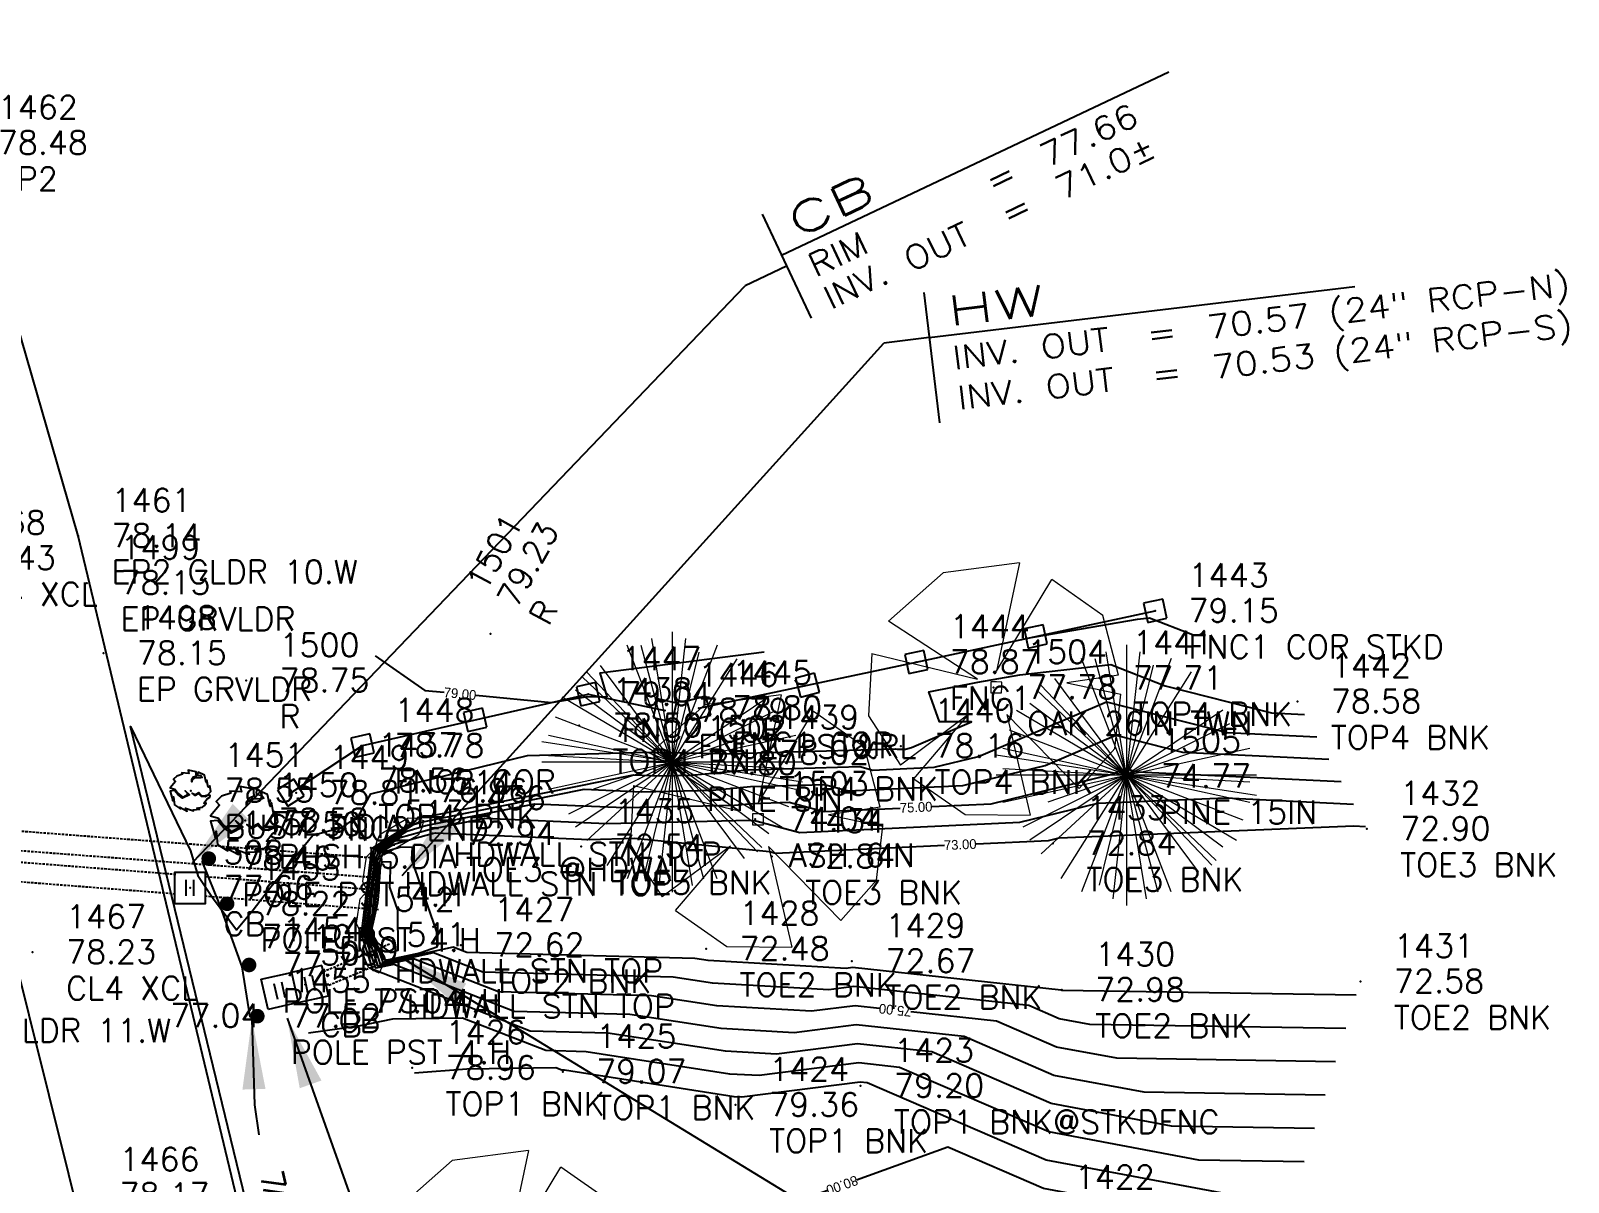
# Model space of a CAD drawing. Header units: feet. Extents: x 1023941 to 1026768, y 90264 to 94497.
# Drawn here: x 1026264.9 to 1026422.7, y 92528.7 to 92646.9 of the extents above; entities that cross this region are included whole.
import ezdxf

# ---------------------------------------------------------------- set-up
doc = ezdxf.new("R2010")
doc.units = ezdxf.units.FT
doc.header["$MEASUREMENT"] = 0
doc.linetypes.add('HIDDEN', pattern=[0.375, 0.25, -0.125])
for name, color, linetype in [('DESC', 6, 'Continuous'), ('E1SIT', 11, 'Continuous'), ('E2SWL', 11, 'Continuous'), ('E6DRL', 9, 'HIDDEN'), ('E6SIL', 9, 'Continuous'), ('E6SIT', 9, 'Continuous'), ('E6TOS', 9, 'Continuous'), ('E6TOS-R', 9, 'Continuous'), ('E6TRS', 9, 'Continuous'), ('E7DRS', 10, 'Continuous'), ('E7EPL', 10, 'Continuous'), ('E7FCL', 10, 'Continuous'), ('E7MSS', 10, 'Continuous'), ('E7MST', 10, 'Continuous'), ('E7SIT', 10, 'Continuous'), ('ELEV', 9, 'Continuous'), ('F1-E1COL', 11, 'Continuous'), ('F1-E6COL', 9, 'Continuous'), ('PNTS', 6, 'Continuous')]:
    doc.layers.add(name, color=color, linetype=linetype)
doc.styles.add('60', font='simplex.shx', dxfattribs={"width": 1.15, "height": 2.4})
doc.styles.add('60S', font='simplex.shx', dxfattribs={"width": 1.15, "oblique": 22, "height": 2.4})
doc.styles.add('80', font='simplex.shx', dxfattribs={"width": 1.66, "height": 3.08})
doc.styles.add('S6', font='SIMPLEX', dxfattribs={"height": 0.083333})
doc.dimstyles.get("Standard").update_dxf_attribs({"dimtxt": 0.18, "dimasz": 0.18, "dimexe": 0.18, "dimexo": 0.0625, "dimgap": 0.09, "dimtad": 0, "dimtih": 1, "dimtoh": 1, "dimdec": 4, "dimzin": 0, "dimdsep": 46, "dimtxsty": 'Standard', "dimcen": 0.09, "dimadec": 0, "dimazin": 0, "dimtfac": 1, "dimtdec": 4, "dimtofl": 0, "dimtmove": 0, "dimatfit": 3, "dimfxl": 1, "dimtolj": 1, "dimtzin": 0, "dimarcsym": 0})

# ---------------------------------------------------------------- blocks, each defined once
blk = doc.blocks.new('PINE')
at = {"color": 0, "linetype": 'ByBlock', "lineweight": 0}
for points in [[(0.98, -6.283), (-1.095, 6.398)], [(0.634, 6.398), (-0.749, -6.283)], [(-0.058, 6.744), (-0.058, -6.628)], [(2.248, -5.937), (-2.363, 6.052)], [(2.248, 6.052), (-2.363, -5.937)], [(-1.672, 6.052), (1.556, -5.937)], [(-1.441, -5.591), (1.326, 5.706)], [(-3.747, 5.015), (3.631, -4.899)], [(-3.401, -5.245), (3.285, 5.36)], [(-4.669, 4.438), (4.553, -4.323)], [(4.323, -4.553), (-4.438, 4.669)], [(-5.706, 3.401), (5.591, -3.285)], [(4.899, -3.631), (-5.015, 3.747)], [(4.899, 3.401), (-5.015, -3.285)], [(-5.36, -2.594), (5.245, 2.709)], [(5.937, -2.248), (-6.052, 2.363)], [(6.628, -0.98), (-6.744, 1.095)], [(-6.398, 1.441), (6.283, -1.326)], [(-6.398, -1.326), (6.283, 1.441)], [(3.977, 1.441), (-4.092, -1.326)], [(6.628, 0.058), (-6.744, 0.058)], [(-6.398, 0.403), (6.283, -0.288)], [(-4.438, -3.977), (-0.058, 0.058)]]:
    blk.add_lwpolyline(points, dxfattribs=at)
blk = doc.blocks.new('OAK')
at = {"color": 0, "linetype": 'ByBlock', "lineweight": 0}
for points in [[(0.492, 6.792), (-2.264, 6.595), (-4.43, 4.823)], [(0.492, 6.792), (0.492, 1.477), (3.248, 6.005)], [(6.202, 0.492), (5.611, 3.642), (3.248, 6.005)], [(-5.02, 4.036), (-2.855, 2.461), (-4.43, 4.823)], [(-5.02, 4.036), (-6.595, 1.28), (-6.005, -1.87)], [(0.295, 0.098), (0.098, 0.295), (-0.098, 0.492), (-0.295, 0.295), (-0.492, 0.098), (-0.295, -0.098), (-0.098, -0.295), (0.098, -0.098), (0.295, 0.098), (0.295, 0.098)], [(6.202, 0.492), (1.87, 0.098), (6.202, -0.492)], [(-5.414, -3.642), (-0.689, -0.492), (-6.005, -1.87)], [(3.248, -5.611), (5.611, -3.445), (6.202, -0.492)], [(3.248, -5.611), (0.295, -0.886), (1.477, -6.202)], [(-5.414, -3.642), (-2.264, -6.005), (1.477, -6.202)]]:
    blk.add_lwpolyline(points, dxfattribs=at)
blk = doc.blocks.new('*U368')
at = {"layer": 'F1-E6COL', "elevation": 79, "flags": 128}
for points in [[(1026300.2, 92582.72), (1026305.32, 92579.17), (1026307.3, 92578.98)], [(1026310.54, 92578.68), (1026318.31, 92577.94), (1026322, 92578.55), (1026323.4, 92578.51), (1026324.03, 92578.55), (1026323.32, 92580.97), (1026340.13, 92583.13)]]:
    blk.add_lwpolyline(points, dxfattribs=at)
at = {"layer": 'F1-E6COL', "insert": (1026308.92, 92578.83, 79), "char_height": 1, "attachment_point": 5, "rotation": 354.587}
blk.add_mtext('{79.00}', dxfattribs=at)
blk = doc.blocks.new('*U367')
at = {"layer": 'F1-E6COL', "elevation": 79, "flags": 128}
blk.add_lwpolyline([(1026366.96, 92584.49), (1026378.47, 92586.49), (1026379.69, 92586.63), (1026384.12, 92584.9)], dxfattribs=at)
blk = doc.blocks.new('*U366')
at = {"layer": 'F1-E6COL', "elevation": 79, "flags": 128}
blk.add_lwpolyline([(1026394.51, 92527.36), (1026387.58, 92527.48), (1026369.09, 92530.93), (1026350.72, 92538.89), (1026350.01, 92538.96), (1026337.86, 92537.42), (1026337.05, 92537.46), (1026319.64, 92540.17), (1026319.36, 92540.17), (1026318.76, 92540.41), (1026309.61, 92540.28), (1026304.24, 92539.88)], dxfattribs=at)
blk = doc.blocks.new('*U365')
at = {"layer": 'F1-E1COL', "elevation": 80, "flags": 128}
for points in [[(1026393.45, 92523.95), (1026390.38, 92524), (1026368.82, 92528.03), (1026359, 92532.28), (1026349.61, 92528.9)], [(1026346.67, 92527.84), (1026340.27, 92525.54), (1026336.9, 92525.74), (1026332.69, 92525.39), (1026315.76, 92527.5), (1026309.84, 92527.05)]]:
    blk.add_lwpolyline(points, dxfattribs=at)
at = {"layer": 'F1-E1COL', "insert": (1026348.14, 92528.37, 80), "char_height": 1, "attachment_point": 5, "rotation": 199.7855}
blk.add_mtext('{80.00}', dxfattribs=at)
blk = doc.blocks.new('*U364')
at = {"layer": 'F1-E6COL', "elevation": 77, "flags": 128}
blk.add_lwpolyline([(1026396.65, 92534.2), (1026381.97, 92534.44), (1026369.62, 92536.75), (1026357.35, 92542.06), (1026349.74, 92542.88), (1026341.42, 92541.82), (1026336.17, 92542.12), (1026324.11, 92544), (1026316.11, 92544.2), (1026300.08, 92550.47), (1026300.01, 92550.45), (1026298.83, 92554.02), (1026298.8, 92554.07), (1026298.81, 92554.12), (1026299.82, 92562.62), (1026299.83, 92562.85), (1026299.87, 92562.95), (1026304.45, 92565.85), (1026304.61, 92566.15), (1026305.18, 92566.29), (1026305.94, 92566.31), (1026326.74, 92570.51), (1026329.37, 92570.4), (1026332.6, 92570.48), (1026338.5, 92571.01), (1026349.97, 92571.35), (1026351.29, 92570.99), (1026357.58, 92571.28), (1026362.13, 92572.4), (1026375.27, 92578), (1026387.66, 92574.86), (1026396.87, 92574.41)], dxfattribs=at)
blk = doc.blocks.new('*U363')
at = {"layer": 'F1-E6COL', "elevation": 78, "flags": 128}
blk.add_lwpolyline([(1026395.58, 92530.78), (1026384.77, 92530.96), (1026369.35, 92533.84), (1026354.03, 92540.47), (1026349.87, 92540.92), (1026339.64, 92539.62), (1026336.61, 92539.79), (1026321.87, 92542.08), (1026317.73, 92542.19), (1026309.19, 92545.53), (1026302, 92545.43), (1026298.51, 92544.7), (1026293.38, 92543.97)], dxfattribs=at)
blk = doc.blocks.new('*U362')
at = {"layer": 'F1-E6COL', "elevation": 78, "flags": 128}
blk.add_lwpolyline([(1026290.57, 92511.83), (1026275.09, 92575.46), (1026281.24, 92562.69), (1026282.02, 92560.17), (1026283.52, 92557.91), (1026285.97, 92554.6), (1026287.69, 92556.64), (1026289.49, 92559.01), (1026293.8, 92564.3), (1026296.85, 92565.14), (1026298.5, 92566.26), (1026299.78, 92568.57), (1026315.83, 92572.49), (1026328.04, 92572.82), (1026337.51, 92572.66), (1026338.25, 92572.73), (1026353.61, 92573.17), (1026353.79, 92573.13), (1026354.65, 92573.16), (1026355.27, 92573.32), (1026361.43, 92575.94), (1026358.13, 92575.96), (1026357.06, 92579.02), (1026362.08, 92580.02), (1026366.4, 92580.77), (1026375.72, 92581.82), (1026381.31, 92579.64), (1026392.23, 92576.88), (1026395.62, 92576.71)], dxfattribs=at)
blk = doc.blocks.new('*U361')
at = {"layer": 'F1-E6COL', "elevation": 74, "flags": 128}
blk.add_lwpolyline([(1026399.85, 92544.45), (1026373.56, 92544.88), (1026370.42, 92545.47), (1026367.3, 92546.82), (1026349.33, 92548.76), (1026346.77, 92548.43), (1026334.85, 92549.11), (1026330.8, 92549.74), (1026311.25, 92550.24), (1026306.19, 92552.22), (1026300.77, 92551.05), (1026300.23, 92552.67), (1026299.3, 92554.2), (1026299.64, 92555.76), (1026300.19, 92560.31), (1026300.3, 92561.96), (1026300.54, 92562.64), (1026302.79, 92564.06), (1026305.75, 92564.89), (1026311.47, 92566.05), (1026323.97, 92565.51), (1026338.71, 92565.86), (1026339.29, 92565.8), (1026343.81, 92564.6), (1026366.38, 92565.64), (1026374.39, 92567.6), (1026387.54, 92568.14), (1026400.63, 92567.5)], dxfattribs=at)
blk = doc.blocks.new('*U360')
at = {"layer": 'F1-E1COL', "elevation": 75, "flags": 128}
for points in [[(1026357.36, 92567.24), (1026363.45, 92567.52), (1026375.85, 92570.57), (1026377.22, 92571.15), (1026378.5, 92570.82), (1026399.38, 92569.81)], [(1026351.97, 92546.53), (1026349.47, 92546.8), (1026344.99, 92546.23), (1026335.29, 92546.78), (1026328.57, 92547.83), (1026312.87, 92548.23), (1026304.15, 92551.63), (1026300.51, 92550.85), (1026299.76, 92553.12), (1026299.13, 92554.16), (1026299.37, 92555.21), (1026300.06, 92561.08), (1026300.14, 92562.26), (1026300.32, 92562.74), (1026303.47, 92564.74), (1026305.42, 92565.29), (1026316.56, 92567.54), (1026325.77, 92567.14), (1026337.08, 92567.41), (1026338.99, 92567.58), (1026342.7, 92567.69), (1026346.3, 92566.73), (1026354.12, 92567.09)], [(1026398.78, 92541.04), (1026376.36, 92541.4), (1026370.15, 92542.56), (1026363.98, 92545.23), (1026355.2, 92546.18)]]:
    blk.add_lwpolyline(points, dxfattribs=at)
at = {"layer": 'F1-E1COL', "char_height": 1, "attachment_point": 5}
for insert, rotation in [((1026355.74, 92567.17, 75), 2.6283), ((1026353.59, 92546.35, 75), 173.8398)]:
    blk.add_mtext('{75.00}', dxfattribs=dict(at, insert=insert, rotation=rotation))
blk = doc.blocks.new('*U359')
at = {"layer": 'F1-E6COL', "elevation": 76, "flags": 128}
blk.add_lwpolyline([(1026397.72, 92537.62), (1026379.16, 92537.92), (1026369.89, 92539.65), (1026360.67, 92543.64), (1026349.6, 92544.84), (1026343.21, 92544.02), (1026335.73, 92544.45), (1026326.34, 92545.91), (1026314.49, 92546.21), (1026302.12, 92551.05), (1026300.26, 92550.65), (1026299.29, 92553.57), (1026298.96, 92554.11), (1026299.09, 92554.66), (1026299.94, 92561.85), (1026299.99, 92562.55), (1026300.09, 92562.85), (1026304.14, 92565.41), (1026305.1, 92565.68), (1026321.65, 92569.03), (1026327.57, 92568.77), (1026334.84, 92568.94), (1026338.74, 92569.3), (1026346.34, 92569.52), (1026348.8, 92568.86), (1026360.52, 92569.4), (1026368.99, 92571.48), (1026376.24, 92574.57), (1026383.08, 92572.84), (1026398.12, 92572.11)], dxfattribs=at)
blk = doc.blocks.new('*U358')
at = {"layer": 'F1-E6COL', "elevation": 71, "flags": 128}
blk.add_lwpolyline([(1026301.84, 92552.24), (1026300.43, 92553.3), (1026299.8, 92554.34), (1026300.48, 92557.39), (1026300.55, 92558.01), (1026300.77, 92561.06), (1026300.96, 92561.6), (1026301.79, 92561.58), (1026301.68, 92558.98), (1026302.5, 92556.61), (1026302.53, 92552.48)], close=True, dxfattribs=at)
blk = doc.blocks.new('*U357')
at = {"layer": 'F1-E6COL', "elevation": 72, "flags": 128}
blk.add_lwpolyline([(1026304.8, 92552.21), (1026301.27, 92551.45), (1026301.17, 92551.78), (1026299.63, 92554.29), (1026300.2, 92556.85), (1026300.43, 92558.78), (1026300.61, 92561.36), (1026300.99, 92562.43), (1026301.44, 92562.71), (1026302.83, 92563.1), (1026304, 92563.07), (1026303.95, 92561.81), (1026306.52, 92554.39), (1026306.53, 92552.81)], close=True, dxfattribs=at)
blk = doc.blocks.new('*U356')
at = {"layer": 'F1-E6COL', "elevation": 73, "flags": 128}
for points in [[(1026400.92, 92547.87), (1026370.75, 92548.36), (1026370.69, 92548.37), (1026370.62, 92548.4), (1026349.2, 92550.71), (1026348.56, 92550.63), (1026334.41, 92551.44), (1026333.03, 92551.66), (1026309.62, 92552.25), (1026308.23, 92552.8), (1026301.02, 92551.25), (1026300.7, 92552.23), (1026299.47, 92554.25), (1026299.92, 92556.3), (1026300.31, 92559.54), (1026300.46, 92561.66), (1026300.77, 92562.53), (1026302.12, 92563.39), (1026306.07, 92564.5), (1026306.39, 92564.56), (1026322.17, 92563.88), (1026326.78, 92563.99), (1026340.69, 92562.64), (1026341.32, 92562.47), (1026358.64, 92563.27)], [(1026361.89, 92563.42), (1026369.32, 92563.76), (1026370.42, 92564.03), (1026400.67, 92565.26), (1026401.88, 92565.2)]]:
    blk.add_lwpolyline(points, dxfattribs=at)
at = {"layer": 'F1-E6COL', "insert": (1026360.27, 92563.34, 73), "char_height": 1, "attachment_point": 5, "rotation": 2.6283}
blk.add_mtext('{73.00}', dxfattribs=at)
blk = doc.blocks.new('ROCK2')
at = {"color": 0, "linetype": 'ByBlock', "lineweight": 0}
blk.add_lwpolyline([(-0.0025, 0.0025), (0.0124, 0.0173), (0.0272, 0.0272), (0.1065, 0.0272), (0.1213, 0.0173), (0.1362, 0.0025), (0.1213, -0.0124), (0.1065, -0.0223), (0.0272, -0.0223), (0.0124, -0.0124), (-0.0025, 0.0025), (-0.0025, 0.0025)], dxfattribs=at)
blk = doc.blocks.new('EROUT')
at = {"layer": 'E6SIL'}
for p, q in [((0.1174, 0.1477), (0.1174, -0.1477)), ((0.1174, 0), (0, 0)), ((0.1174, 0.0307), (1.2174, 0.0307))]:
    blk.add_line(p, q, dxfattribs=at)
at = {"layer": 'E1SIT', "style": '80', "width": 1.66}
blk.add_attdef('STRUC.', (0.1712, 0.0535), '', height=0.077, dxfattribs=at)
at = {"layer": 'E6SIT', "style": '60', "width": 1.15}
blk.add_text('OUT', height=0.06, dxfattribs=at).set_placement((0.399, -0.1505))
at = {"layer": 'E7SIT', "style": '60', "width": 1.15}
for s, p in [('RIM', (0.1712, -0.0585)), ('=', (0.6731, -0.0585)), ('INV.', (0.1712, -0.1505)), ('=', (0.6731, -0.1505))]:
    blk.add_text(s, height=0.06, dxfattribs=at).set_placement(p)
for tag, p in [('RIM', (0.8289, -0.0585)), ('INV.OUT', (0.8289, -0.1505))]:
    blk.add_attdef(tag, p, '', height=0.06, dxfattribs=at)
blk = doc.blocks.new('POINT')
blk.add_point((0, 0))
at = {"layer": 'DESC', "style": 'S6'}
blk.add_attdef('DESC', (0.1191, -0.1698), '', height=0.0833, dxfattribs=at)
at = {"layer": 'ELEV', "style": 'S6'}
blk.add_attdef('ELEV', (0.1191, -0.0403), '', height=0.0833, dxfattribs=at)
at = {"layer": 'PNTS', "style": 'S6'}
blk.add_attdef('POINT', (0.1191, 0.0855), '', height=0.0833, dxfattribs=at)
blk = doc.blocks.new('SHRUB2')
blk.add_lwpolyline([(0.0468, -0.0954), (0.0293, -0.0908), (0.0592, -0.0853), (0.0696, -0.0767), (0.0774, -0.0642), (0.0657, -0.0642), (0.0832, -0.0419), (0.096, -0.0341), (0.0986, -0.0263), (0.0875, -0.0247), (0.0722, -0.0317), (0.0533, -0.0302), (0.0384, -0.0146), (0.0208, -0.0247), (0.0054, -0.0122), (0.0208, -0.0192), (0.0397, -0.0099), (0.0546, -0.0263), (0.0689, -0.0278), (0.0871, -0.0216), (0.1012, -0.0044), (0.0967, 0.0244), (0.0882, 0.0166), (0.0813, 0.0538), (0.0813, 0.0538), (0.078, 0.0421), (0.0696, 0.0796), (0.0371, 0.0944), (0.0345, 0.0858), (0.0358, 0.0796), (0.0514, 0.0772), (0.0585, 0.0679), (0.0501, 0.0655), (0.0377, 0.0663), (0.0208, 0.0663), (0.0067, 0.057), (0.0048, 0.046), (0.0048, 0.0577), (0.0143, 0.0702), (0.0293, 0.0765), (0.0273, 0.0835), (0.028, 0.096), (-0.0141, 0.1053), (-0.0108, 0.0889), (-0.0459, 0.0913), (-0.0433, 0.085), (-0.0717, 0.0757), (-0.0886, 0.0593), (-0.0782, 0.0476), (-0.1068, 0.0159), (-0.0821, 0.0081), (-0.0652, -0.0146), (-0.0427, -0.0333), (-0.0147, -0.0185), (-0.0297, -0.0005), (-0.0076, -0.0208), (-0.0433, -0.0387), (-0.0665, -0.0208), (-0.0847, 0.001), (-0.1062, -0.0013), (-0.0932, -0.051), (-0.0893, -0.0317), (-0.0854, -0.0728), (-0.0544, -0.0931), (-0.0583, -0.0845), (-0.0212, -0.1048), (-0.029, -0.0892), (0.0126, -0.104), (0.01, -0.0978)], close=True)
blk = doc.blocks.new('STOCK')
for p, q in [((0.025, 0.025), (-0.025, 0.025)), ((-0.025, 0.025), (-0.025, -0.025)), ((0.025, -0.025), (0.025, 0.025)), ((-0.025, -0.025), (0.025, -0.025))]:
    blk.add_line(p, q)
blk = doc.blocks.new('CBD')
for p, q in [((-0.0797, 0.0398), (0, 0.0398)), ((-0.0797, -0.0398), (-0.0797, 0.0398)), ((0, 0.0398), (0, -0.0398)), ((0.0797, 0.0398), (0, 0.0398)), ((0.0797, -0.0398), (0.0797, 0.0398)), ((-0.0498, -0.0204), (-0.0498, 0.0205)), ((-0.0299, -0.0204), (-0.0299, 0.0205)), ((0.0299, -0.0204), (0.0299, 0.0205)), ((0.0498, -0.0204), (0.0498, 0.0205)), ((0, -0.0398), (-0.0797, -0.0398)), ((0, -0.0398), (0.0797, -0.0398))]:
    blk.add_line(p, q)
blk = doc.blocks.new('CB')
for p, q in [((-0.01, -0.0204), (-0.01, 0.0205)), ((0.01, -0.0204), (0.01, 0.0205))]:
    blk.add_line(p, q)
at = {"flags": 128}
blk.add_lwpolyline([(0.0398, 0.0398), (-0.0398, 0.0398), (-0.0398, -0.0398), (0.0398, -0.0398)], close=True, dxfattribs=at)

msp = doc.modelspace()

# ---------------------------------------------------------------- linework, layer by layer
at = {"layer": 'E2SWL', "linetype": 'Continuous', "flags": 128}
msp.add_lwpolyline([(1026286.18468, 92459.52762), (1026270.82035, 92521.23169), (1026250.37564, 92603.14329)], dxfattribs=at)
at = {"layer": 'E6DRL'}
for p, q in [((1026211.9453, 92568.6651), (1026300.90989, 92561.92994)), ((1026211.79432, 92566.67081), (1026300.75891, 92559.93565)), ((1026279.75846, 92560.2721), (1026212.10532, 92565.5331)), ((1026279.70413, 92558.27028), (1026211.95026, 92563.53912)), ((1026300.68985, 92558.64438), (1026282.82432, 92560.03368)), ((1026300.53479, 92556.6504), (1026282.7108, 92558.03647)), ((1026301.67728, 92553.12605), (1026294.828, 92550.25139)), ((1026302.25778, 92551.74293), (1026295.4085, 92548.86827))]:
    msp.add_line(p, q, dxfattribs=at)
at = {"layer": 'E6SIL'}
for p, q in [((1026356.52137, 92620.04669), (1026358.12987, 92606.66054)), ((1026357.07972, 92615.40001), (1026400.76547, 92620.64935)), ((1026357.07972, 92615.40001), (1026352.41707, 92614.83974))]:
    msp.add_line(p, q, dxfattribs=at)
at = {"layer": 'E7EPL'}
msp.add_lwpolyline([(1026305.86607, 92440.53985), (1026295.08074, 92489.17157), (1026269.71379, 92595.03803), (1026258.0385, 92635.38898)], dxfattribs=at)
at = {"layer": 'E7FCL', "elevation": 75, "flags": 128}
for points in [[(1026333.42805, 92577.35713), (1026355.76127, 92582.08333), (1026380.2824, 92587.35123)], [(1026291.55143, 92568.6633), (1026298.8922, 92573.50705), (1026322.06775, 92578.79749), (1026329.94906, 92577.12331)]]:
    msp.add_lwpolyline(points, dxfattribs=at)
at = {"layer": 'E7MSS', "const_width": 0.75, "flags": 128}
for points in [[(1026282.75108, 92561.90623, 1), (1026283.50108, 92561.90623, 1)], [(1026284.63355, 92557.26663, 1), (1026285.38355, 92557.26663, 1)], [(1026286.88826, 92550.98317, 1), (1026287.63826, 92550.98317, 1)], [(1026287.73409, 92545.72787, 1), (1026288.48409, 92545.72787, 1)]]:
    msp.add_lwpolyline(points, format="xyb", close=True, dxfattribs=at)
at = {"layer": 'E7MSS', "flags": 128}
msp.add_lwpolyline([(1026287.38706, 92545.61166), (1026286.55201, 92550.8), (1026284.32526, 92557.00554), (1026282.44842, 92561.63128)], dxfattribs=at)

# ---------------------------------------------------------------- block references
at = {"xscale": 2.000000000000035, "yscale": 2, "zscale": 2, "rotation": 224.3726045803924}
for p in [(1026363.69269, 92579.4877), (1026339.22841, 92565.94209), (1026313.28731, 92519.15734)]:
    msp.add_blockref('OAK', p, dxfattribs=at)
at = {"xscale": 2, "yscale": 2, "zscale": 2}
for p in [(1026330.80968, 92571.70309), (1026377.44074, 92570.35396)]:
    msp.add_blockref('PINE', p, dxfattribs=at)
at = {"layer": 'E6SIL', "xscale": 40.00000000002579, "yscale": 40, "zscale": 40, "rotation": 25.33491750262181}
msp.add_blockref('EROUT', (1026338.20628, 92620.7324), dxfattribs=at).add_auto_attribs({'STRUC.': 'CB', 'RIM': '77.66', 'INV.OUT': '71.0%%p'})
at = {"layer": 'E6TOS', "xscale": 28.80000000004657, "yscale": 28.80000000000291, "zscale": 28.79999999999999}
for p, values in [((1026258.0385, 92635.38898), {'ELEV': '78.48', 'POINT': '1462', 'DESC': 'EP2'}), ((1026269.71379, 92595.03803), {'ELEV': '78.14', 'POINT': '1461', 'DESC': 'EP2 CLDR 10.W'}), ((1026254.73586, 92592.75645), {'ELEV': '78.43', 'POINT': '1468', 'DESC': 'CL4 XCL'}), ((1026270.62418, 92590.20448), {'ELEV': '78.13', 'POINT': '1499', 'DESC': 'EP GRVLDR'}), ((1026380.2824, 92587.35123), {'ELEV': '79.15', 'POINT': '1443', 'DESC': 'FNC1 COR STKD'}), ((1026272.31519, 92582.98989), {'ELEV': '78.15', 'POINT': '1498', 'DESC': 'EP GRVLDR'}), ((1026355.76127, 92582.08333), {'ELEV': '78.87', 'POINT': '1444', 'DESC': 'FNC1'}), ((1026374.57124, 92580.43808), {'ELEV': '77.71', 'POINT': '1441', 'DESC': 'TOP4 BNK'}), ((1026322.06775, 92578.79749), {'ELEV': '79.04', 'POINT': '1447', 'DESC': 'FNC2 COR'}), ((1026363.69269, 92579.4877), {'ELEV': '77.78', 'POINT': '1504', 'DESC': 'OAK 26IN TWN'}), ((1026329.94906, 92577.12331), {'ELEV': '78.79', 'POINT': '1446', 'DESC': 'FNC2 PST&RL'}), ((1026333.42805, 92577.35713), {'ELEV': '78.80', 'POINT': '1445', 'DESC': 'FNC1 COR'}), ((1026394.88919, 92578.04739), {'ELEV': '78.58', 'POINT': '1442', 'DESC': 'TOP4 BNK'}), ((1026321.14542, 92575.58394), {'ELEV': '78.50', 'POINT': '1438', 'DESC': 'TOP4 BNK'}), ((1026298.76354, 92573.49504), {'ELEV': '78.78', 'POINT': '1448', 'DESC': 'FNC2 COR'}), ((1026338.2421, 92572.76754), {'ELEV': '78.02', 'POINT': '1439', 'DESC': 'TOP4 BNK'}), ((1026354.18365, 92573.46351), {'ELEV': '78.16', 'POINT': '1440', 'DESC': 'TOP4 BNK'}), ((1026330.80968, 92571.70309), {'ELEV': '77.80', 'POINT': '1502', 'DESC': 'PINE 8IN'}), ((1026297.08537, 92569.92314), {'ELEV': '78.56', 'POINT': '1437', 'DESC': 'TOP4 BNK'}), ((1026377.44074, 92570.35396), {'ELEV': '74.77', 'POINT': '1505', 'DESC': 'PINE 15IN'}), ((1026281.30027, 92568.88187), {'ELEV': '78.55', 'POINT': '1451', 'DESC': 'BUSH 3.DIA'}), ((1026292.08429, 92568.65194), {'ELEV': '78.81', 'POINT': '1449', 'DESC': 'FNC2 END'}), ((1026286.85879, 92565.81628), {'ELEV': '78.58', 'POINT': '1450', 'DESC': 'BUSH 5.DIA'}), ((1026306.08656, 92564.47486), {'ELEV': '72.94', 'POINT': '1436', 'DESC': 'TOE3 @HDWAL'}), ((1026339.22841, 92565.94209), {'ELEV': '74.04', 'POINT': '1503', 'DESC': 'ASH 6IN'}), ((1026402.01081, 92564.96833), {'ELEV': '72.90', 'POINT': '1432', 'DESC': 'TOE3 BNK'}), ((1026321.35012, 92563.13478), {'ELEV': '72.54', 'POINT': '1435', 'DESC': 'TOE3 BNK'}), ((1026369.78634, 92563.45518), {'ELEV': '72.84', 'POINT': '1433', 'DESC': 'TOE3 BNK'}), ((1026283.12608, 92561.90623), {'ELEV': '78.46', 'POINT': '1452', 'DESC': 'POLE PST 4.H'}), ((1026340.91271, 92562.12688), {'ELEV': '72.84', 'POINT': '1434', 'DESC': 'TOE3 BNK'}), ((1026281.20239, 92558.89674), {'ELEV': '77.66', 'POINT': '508', 'DESC': 'CB'}), ((1026285.00855, 92557.26663), {'ELEV': '78.22', 'POINT': '1453', 'DESC': 'POLE PST 4.H'}), ((1026265.04456, 92552.29331), {'ELEV': '78.23', 'POINT': '1467', 'DESC': 'CL4 XCL'}), ((1026309.00559, 92553.01978), {'ELEV': '72.62', 'POINT': '1427', 'DESC': 'TOE2 BNK'}), ((1026334.18301, 92552.64729), {'ELEV': '72.48', 'POINT': '1428', 'DESC': 'TOE2 BNK'}), ((1026287.26326, 92550.98317), {'ELEV': '77.71', 'POINT': '1454', 'DESC': 'POLE PST 4.H'}), ((1026349.15426, 92551.36969), {'ELEV': '72.67', 'POINT': '1429', 'DESC': 'TOE2 BNK'}), ((1026401.3626, 92549.2906), {'ELEV': '72.58', 'POINT': '1431', 'DESC': 'TOE2 BNK'}), ((1026247.76726, 92547.94775), {'ELEV': '78.26', 'POINT': '1457', 'DESC': 'EP1 @CLDR 11.W'}), ((1026370.69211, 92548.43743), {'ELEV': '72.98', 'POINT': '1430', 'DESC': 'TOE2 BNK'}), ((1026288.10909, 92545.72787), {'ELEV': '77.52', 'POINT': '1455', 'DESC': 'POLE PST 4.H'}), ((1026304.00576, 92540.41964), {'ELEV': '78.96', 'POINT': '1426', 'DESC': 'TOP1 BNK'}), ((1026319.47672, 92540.02391), {'ELEV': '79.07', 'POINT': '1425', 'DESC': 'TOP1 BNK'}), ((1026350.03669, 92538.56279), {'ELEV': '79.20', 'POINT': '1423', 'DESC': 'TOP1 BNK@STKDFNC'}), ((1026337.21126, 92536.61771), {'ELEV': '79.36', 'POINT': '1424', 'DESC': 'TOP1 BNK'}), ((1026270.52149, 92527.36875), {'ELEV': '78.17', 'POINT': '1466', 'DESC': 'CL4'}), ((1026368.59251, 92525.55228), {'ELEV': '80.85', 'POINT': '1422', 'DESC': 'TOP1 BNK'})]:
    msp.add_blockref('POINT', p, dxfattribs=at).add_auto_attribs(values)
at = {"layer": 'E6TOS'}
ref = msp.add_blockref('POINT', (1026304.78949, 92566.0622), dxfattribs=dict(at, xscale=28.80000000004657, yscale=28.80000000000291, zscale=28.79999999999999))
ref.add_attrib('ELEV', '76.96', (1026306.6404, 92567.71143), dxfattribs={"layer": 'ELEV', "height": 2.4, "style": 'S6'})
ref.add_attrib('POINT', '514', (1026308.21914, 92568.52449), dxfattribs={"layer": 'PNTS', "height": 2.4, "style": 'S6'})
ref.add_attrib('DESC', 'HDWALL STN TOP', (1026308.21914, 92561.1726), dxfattribs={"layer": 'DESC', "height": 2.4, "style": 'S6'})
ref = msp.add_blockref('POINT', (1026299.75366, 92563.00291), dxfattribs=dict(at, xscale=28.80000000004657, yscale=28.80000000000291, zscale=28.79999999999999))
ref.add_attrib('ELEV', '77.50', (1026289.59392, 92564.26664), dxfattribs={"layer": 'ELEV', "height": 2.4, "style": 'S6'})
ref.add_attrib('POINT', '513', (1026303.18331, 92565.4652), dxfattribs={"layer": 'PNTS', "height": 2.4, "style": 'S6'})
ref.add_attrib('DESC', 'HDWALL STN TOP', (1026303.18331, 92558.11331), dxfattribs={"layer": 'DESC', "height": 2.4, "style": 'S6'})
ref = msp.add_blockref('POINT', (1026298.77898, 92554.06351), dxfattribs=dict(at, xscale=28.80000000004657, yscale=28.80000000000291, zscale=28.79999999999999))
ref.add_attrib('ELEV', '77.10', (1026288.59613, 92552.69819), dxfattribs={"layer": 'ELEV', "height": 2.4, "style": 'S6'})
ref.add_attrib('POINT', '512', (1026302.20863, 92556.5258), dxfattribs={"layer": 'PNTS', "height": 2.4, "style": 'S6'})
ref.add_attrib('DESC', 'HDWALL STN TOP', (1026302.20863, 92549.17391), dxfattribs={"layer": 'DESC', "height": 2.4, "style": 'S6'})
ref = msp.add_blockref('POINT', (1026299.99707, 92550.44638), dxfattribs=dict(at, xscale=28.80000000004657, yscale=28.80000000000291, zscale=28.79999999999999))
ref.add_attrib('ELEV', '77.04', (1026299.90664, 92546.0836), dxfattribs={"layer": 'ELEV', "height": 2.4, "style": 'S6'})
ref.add_attrib('POINT', '511', (1026303.42672, 92552.90867), dxfattribs={"layer": 'PNTS', "height": 2.4, "style": 'S6'})
ref.add_attrib('DESC', 'HDWALL STN TOP', (1026303.42672, 92545.55678), dxfattribs={"layer": 'DESC', "height": 2.4, "style": 'S6'})
ref = msp.add_blockref('POINT', (1026293.01809, 92548.98216), dxfattribs=dict(at, xscale=28.80000000004657, yscale=28.80000000000291, zscale=28.79999999999999))
ref.add_attrib('ELEV', '77.04', (1026279.17499, 92544.58653), dxfattribs={"layer": 'ELEV', "height": 2.4, "style": 'S6'})
ref.add_attrib('POINT', '510', (1026296.44774, 92551.44446), dxfattribs={"layer": 'PNTS', "height": 2.4, "style": 'S6'})
ref.add_attrib('DESC', 'CB', (1026296.44774, 92544.09256), dxfattribs={"layer": 'DESC', "height": 2.4, "style": 'S6'})
ref = msp.add_blockref('POINT', (1026291.13002, 92548.52262), dxfattribs=dict(at, xscale=28.80000000004657, yscale=28.80000000000291, zscale=28.79999999999999))
ref.add_attrib('ELEV', '77.04', (1026279.17499, 92544.58653), dxfattribs={"layer": 'ELEV', "height": 2.4, "style": 'S6'})
ref.add_attrib('POINT', '509', (1026294.55967, 92550.98491), dxfattribs={"layer": 'PNTS', "height": 2.4, "style": 'S6'})
ref.add_attrib('DESC', 'CB', (1026294.55967, 92543.63302), dxfattribs={"layer": 'DESC', "height": 2.4, "style": 'S6'})
at = {"layer": 'E6TOS-R', "xscale": 28.79999999997495, "yscale": 28.80000000000291, "zscale": 28.79999999999999, "rotation": 61.41179927442901}
msp.add_blockref('POINT', (1026312.06285, 92585.00145), dxfattribs=at).add_auto_attribs({'ELEV': '79.23', 'POINT': '1501', 'DESC': 'R'})
at = {"layer": 'E6TOS-R', "xscale": 28.80000000004657, "yscale": 28.80000000000291, "zscale": 28.79999999999999}
msp.add_blockref('POINT', (1026286.94971, 92580.18269), dxfattribs=at).add_auto_attribs({'ELEV': '78.75', 'POINT': '1500', 'DESC': 'R'})
at = {"layer": 'E6TRS'}
for p, xscale, yscale, zscale, rotation in [((1026281.30027, 92568.88187), 19.99999999997256, 20, 20, 0.4999999999870236), ((1026286.85879, 92565.81628), 33.33333333336525, 33.33333333332848, 33.33333333333334, 0.4999999999941969)]:
    msp.add_blockref('SHRUB2', p, dxfattribs=dict(at, xscale=xscale, yscale=yscale, zscale=zscale, rotation=rotation))
at = {"layer": 'E7DRS'}
for name, p, xscale, yscale, zscale, rotation in [('ROCK2', (1026300.33241, 92562.86136), 41.73336077147711, 41.7333607715118, 41.73336077151001, 30.40959762163254), ('ROCK2', (1026299.67241, 92558.5489), 32.31608502521671, 32.31608502520248, 32.31608502520797, 81.29870618786593), ('ROCK2', (1026299.01241, 92554.23644), 32.31608502521671, 32.31608502520248, 32.31608502520797, 81.29870618786593), ('ROCK2', (1026300.67261, 92550.25705), 31.93941492109778, 31.9394149211148, 31.93941492111738, 112.6458041743994), ('CBD', (1026291.96629, 92548.67151), 39.999999999962, 40, 40, 12.7302777777852)]:
    msp.add_blockref(name, p, dxfattribs=dict(at, xscale=xscale, yscale=yscale, zscale=zscale, rotation=rotation))
at = {"layer": 'E7DRS', "xscale": 40, "yscale": 40, "zscale": 40}
msp.add_blockref('CB', (1026281.20239, 92558.89674), dxfattribs=at)
at = {"layer": 'E7FCL', "yscale": 40, "zscale": 40}
for p, xscale, rotation in [((1026380.2824, 92587.35123), 39.99999999997377, 12.08027777778591), ((1026368.02184, 92584.71728), 39.99999999997377, 12.08027777778591), ((1026355.76127, 92582.08333), 39.99999999997377, 12.08027777778591), ((1026344.59466, 92579.72023), 40.00000000004795, 14.8377839623982), ((1026322.06775, 92578.79749), 39.99999999996564, 192.8588888888923), ((1026310.47997, 92576.15227), 39.99999999996564, 192.8588888888923), ((1026329.94906, 92577.12331), 40.00000000000586, 166.6100610549229), ((1026333.42805, 92577.35713), 40.00000000004795, 14.8377839623982), ((1026298.8922, 92573.50705), 39.99999999996396, 12.84666666667057), ((1026291.55143, 92568.6633), 40.00000000000687, 32.96222222220503)]:
    msp.add_blockref('STOCK', p, dxfattribs=dict(at, xscale=xscale, rotation=rotation))
at = {"layer": 'F1-E1COL'}
for name in ['*U360', '*U365']:
    msp.add_blockref(name, (0, 0), dxfattribs=at)
at = {"layer": 'F1-E6COL'}
for name in ['*U367', '*U368', '*U362', '*U364', '*U359', '*U361', '*U356', '*U357', '*U358', '*U363', '*U366']:
    msp.add_blockref(name, (0, 0), dxfattribs=at)

# ---------------------------------------------------------------- texts
at = {"layer": 'E1SIT', "style": '80', "width": 1.66}
msp.add_text('HW', height=3.08, rotation=6.8518789, dxfattribs=at).set_placement((1026359.10794, 92616.56251))
at = {"layer": 'E6SIT', "style": '60', "width": 1.15}
for p in [(1026368.68949, 92613.20032), (1026369.1839, 92609.08575)]:
    msp.add_text('OUT', height=2.4, rotation=6.8518789, dxfattribs=at).set_placement(p)
at = {"layer": 'E7MST', "style": '60S', "oblique": 22, "width": 1.15}
msp.add_text('GUARD RAIL', height=2.4, rotation=103.856243, dxfattribs=at).set_placement((1026295.8698, 92508.91013))
at = {"layer": 'E7SIT', "style": '60', "width": 1.15}
for s, p in [('70.57 (24" RCP-N)', (1026385.76248, 92615.25183)), ('70.53 (24" RCP-S)', (1026386.25689, 92611.13726)), ('INV.', (1026359.64257, 92612.11323)), ('=', (1026379.57457, 92614.50829)), ('=', (1026380.06899, 92610.39371)), ('INV.', (1026360.13698, 92607.99866))]:
    msp.add_text(s, height=2.4, rotation=6.8518789, dxfattribs=at).set_placement(p)

# ---------------------------------------------------------------- leaders
at = {"layer": 'E6SIL'}
for points in [[(1026281.4493, 92561.50319), (1026338.20628, 92620.7324)], [(1026302.9766, 92560.16886), (1026352.41707, 92614.83974)], [(1026302.79395, 92551.82047), (1026364.87653, 92513.91775)], [(1026291.16786, 92545.50956), (1026314.38995, 92480.21973)]]:
    msp.add_leader(points, dimstyle='Standard', override={"dimscale": 40, "dimexo": 0.0625, "dimtxsty": '60S'}, dxfattribs=at)
at = {"layer": 'E7MST'}
msp.add_leader([(1026287.55693, 92545.42333), (1026287.81432, 92536.64069), (1026288.26045, 92533.53268)], dimstyle='Standard', override={"dimscale": 40, "dimexo": 0.0625, "dimtxsty": '60S'}, dxfattribs=at)

doc.saveas('drawing.dxf')
